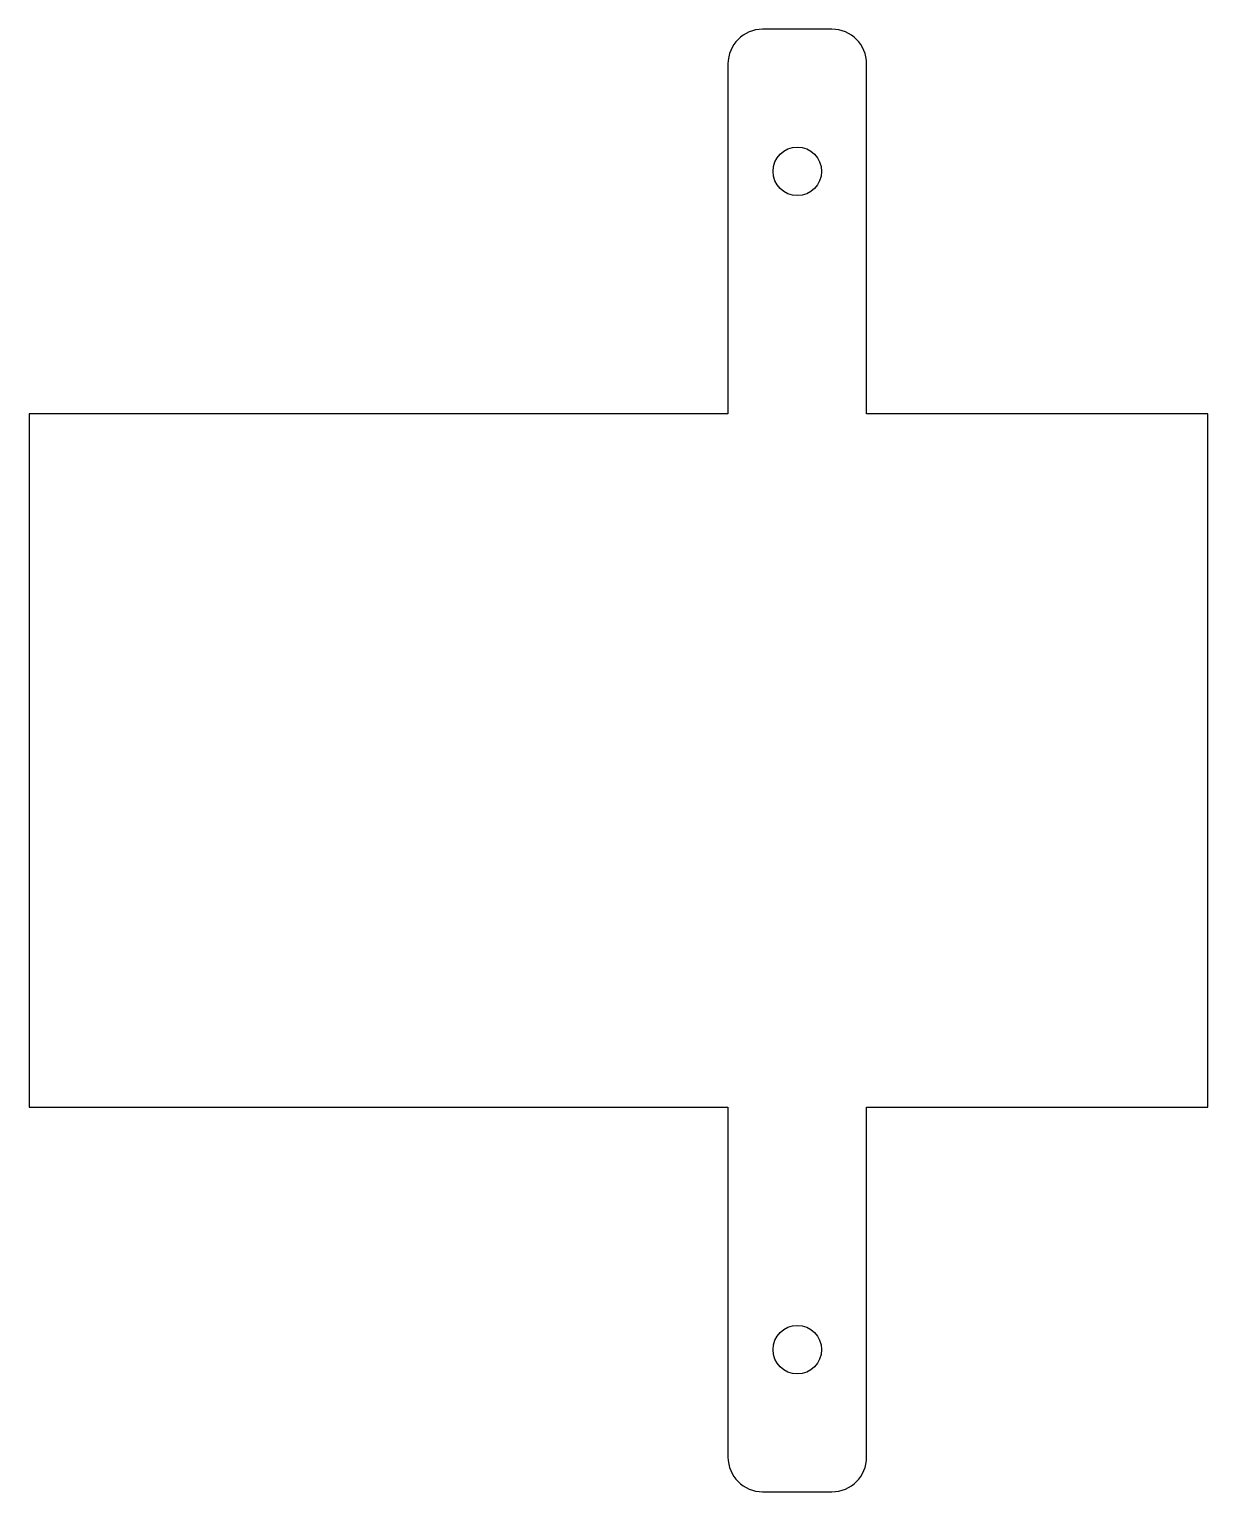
# Model space of a CAD drawing. Header units: millimetres. Extents: x -691 to -351, y 112 to 534.
import ezdxf

# ---------------------------------------------------------------- set-up
doc = ezdxf.new("R2010")
doc.units = ezdxf.units.MM

msp = doc.modelspace()

# ---------------------------------------------------------------- linework, layer by layer
at = {"color": 7, "linetype": 'Continuous', "lineweight": 25}
for p, q in [((-459.71, 533.63), (-479.71, 533.63)), ((-489.71, 523.63), (-489.71, 422.63)), ((-449.71, 422.63), (-449.71, 523.63)), ((-489.71, 422.63), (-691.3, 422.63)), ((-691.3, 422.63), (-691.3, 222.63)), ((-351.3, 422.63), (-449.71, 422.63)), ((-351.3, 222.63), (-351.3, 422.63)), ((-691.3, 222.63), (-489.71, 222.63)), ((-489.71, 222.63), (-489.71, 121.63)), ((-449.71, 222.63), (-351.3, 222.63)), ((-449.71, 121.63), (-449.71, 222.63)), ((-479.71, 111.63), (-459.71, 111.63))]:
    msp.add_line(p, q, dxfattribs=at)
for centre in [(-469.71, 492.63), (-469.71, 152.63)]:
    msp.add_circle(centre, 7, dxfattribs=at)
for centre, start, end in [((-479.71, 523.63), 90, 180), ((-459.71, 523.63), 0, 90), ((-479.71, 121.63), 180, 270), ((-459.71, 121.63), 270, 0)]:
    msp.add_arc(centre, 10, start, end, dxfattribs=at)

doc.saveas('drawing.dxf')
